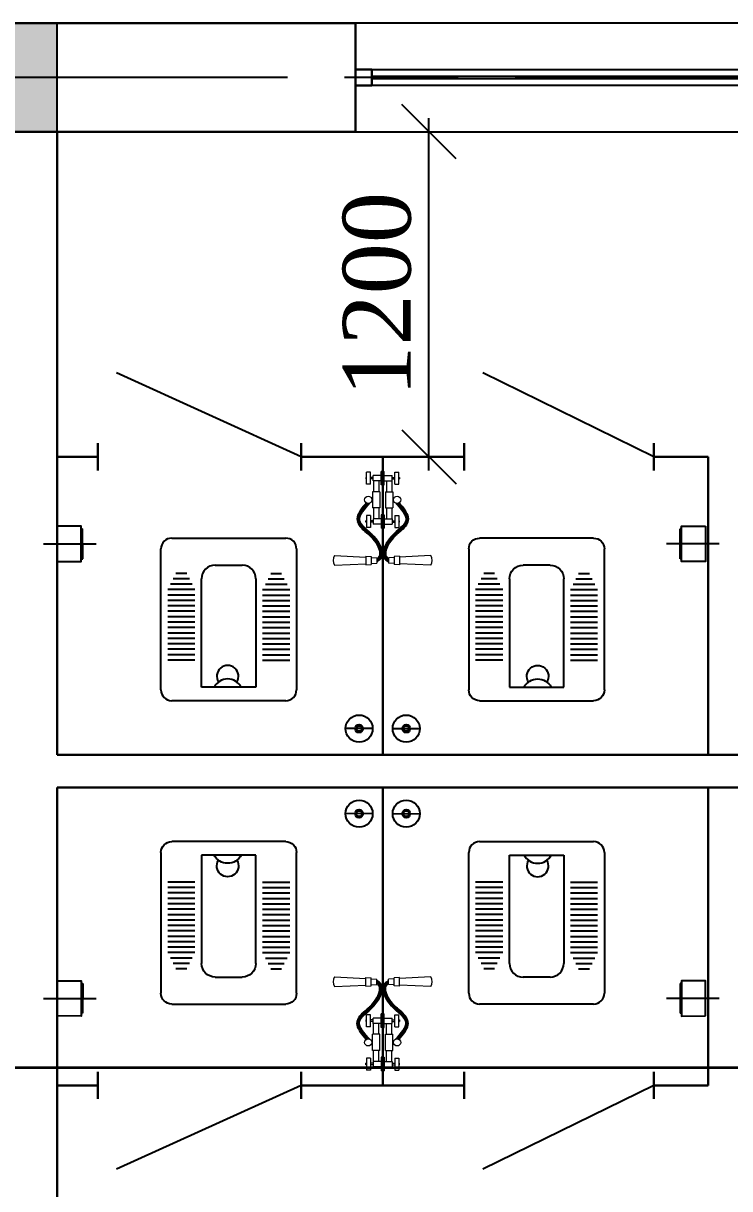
# Model space of a CAD drawing. Header units: inches. Extents: x 2870606 to 3671143, y -733551 to -473558.
# Drawn here: x 3149238 to 3151843, y -591446 to -587145 of the extents above; entities that cross this region are included whole.
import ezdxf

# ---------------------------------------------------------------- set-up
doc = ezdxf.new("R2010")
doc.units = ezdxf.units.IN
doc.header["$MEASUREMENT"] = 0
doc.linetypes.add('ACAD_ISO08W100', pattern=[36, 24, -3, 6, -3])
doc.layers.add('_0', color=7, linetype='Continuous', lineweight=25)
doc.layers.add('A_Windows', color=160, linetype='Continuous')
doc.styles.add('J~stule', font='dutch.ttf')
doc.dimstyles.new('J~style', dxfattribs={"dimscale": 100, "dimtxt": 2.5, "dimasz": 2, "dimexe": 0.55, "dimexo": 0.725, "dimtad": 1, "dimdec": 0, "dimdsep": 46, "dimtxsty": 'J~stule', "dimblk": 'OBLIQUE', "dimcen": 2, "dimdle": 0.5, "dimadec": 0, "dimazin": 0, "dimtfac": 1, "dimtdec": 0, "dimtmove": 0, "dimatfit": 3, "dimfxl": 1, "dimarcsym": 0})

# ---------------------------------------------------------------- blocks, each defined once
blk = doc.blocks.new('*U56')
at = {"color": 7, "lineweight": 30}
for points in [[(0, 60), (60, 60), (60, 0), (0, 0)], [(2400, 60), (2340, 60), (2340, 0), (2400, 0)]]:
    blk.add_lwpolyline(points, close=True, dxfattribs=at)
at = {"color": 4, "lineweight": 25}
for points in [[(60, 60), (2340, 60), (2340, 0), (60, 0)], [(60, 35), (2340, 35), (2340, 25), (60, 25)]]:
    blk.add_lwpolyline(points, close=True, dxfattribs=at)
blk = doc.blocks.new('hdyhd')
for p, q in [((732050.4, 105598.5), (732470.4, 105598.5)), ((732010.4, 105038.5), (732010.4, 105558.5)), ((732510.4, 105558.5), (732510.4, 105038.5)), ((732160.4, 105548.5), (732360.4, 105548.5)), ((732160.4, 105148.5), (732160.4, 105548.5)), ((732360.4, 105548.5), (732360.4, 105148.5)), ((732135.4, 105448.7), (732035.4, 105448.7)), ((732135.4, 105428.7), (732035.4, 105428.7)), ((732385.4, 105448.7), (732485.4, 105448.7)), ((732385.4, 105428.7), (732485.4, 105428.7)), ((732135.4, 105408.7), (732035.4, 105408.7)), ((732135.4, 105388.7), (732035.4, 105388.7)), ((732385.4, 105408.7), (732485.4, 105408.7)), ((732385.4, 105388.7), (732485.4, 105388.7)), ((732135.4, 105368.7), (732035.4, 105368.7)), ((732135.4, 105348.7), (732035.4, 105348.7)), ((732385.4, 105368.7), (732485.4, 105368.7)), ((732385.4, 105348.7), (732485.4, 105348.7)), ((732135.4, 105328.7), (732035.4, 105328.7)), ((732135.4, 105308.7), (732035.4, 105308.7)), ((732385.4, 105328.7), (732485.4, 105328.7)), ((732385.4, 105308.7), (732485.4, 105308.7)), ((732135.4, 105288.7), (732035.4, 105288.7)), ((732135.4, 105268.7), (732035.4, 105268.7)), ((732135.4, 105248.7), (732035.4, 105248.7)), ((732385.4, 105288.7), (732485.4, 105288.7)), ((732385.4, 105268.7), (732485.4, 105268.7)), ((732385.4, 105248.7), (732485.4, 105248.7)), ((732135.4, 105228.7), (732035.4, 105228.7)), ((732135.4, 105208.7), (732035.4, 105208.7)), ((732385.4, 105228.7), (732485.4, 105228.7)), ((732385.4, 105208.7), (732485.4, 105208.7)), ((732135.4, 105188.7), (732035.4, 105188.7)), ((732125.4, 105168.7), (732045.4, 105168.7)), ((732385.4, 105188.7), (732485.4, 105188.7)), ((732395.4, 105168.7), (732475.4, 105168.7)), ((732115.4, 105148.7), (732055.4, 105148.7)), ((732105.4, 105128.7), (732065.4, 105128.7)), ((732405.4, 105148.7), (732465.4, 105148.7)), ((732415.4, 105128.7), (732455.4, 105128.7)), ((732310.4, 105098.5), (732210.4, 105098.5)), ((732470.4, 104998.5), (732050.4, 104998.5))]:
    blk.add_line(p, q)
for centre, radius, start, end in [((732050.4, 105558.5), 40, 90, 180), ((732470.4, 105558.5), 40, 0, 90), ((732264.4, 105575.1), 56.7, 208.0725, 331.9275), ((732264.4, 105508.5), 40, 147.9101, 32.09), ((732210.4, 105148.5), 50, 180, 270), ((732310.4, 105148.5), 50, 270, 0), ((732050.4, 105038.5), 40, 180, 270), ((732470.4, 105038.5), 40, 270, 360)]:
    blk.add_arc(centre, radius, start, end)
blk = doc.blocks.new('_Oblique')
at = {"color": 0, "linetype": 'ByBlock', "lineweight": -2}
blk.add_line((-0.5, -0.5), (0.5, 0.5), dxfattribs=at)
blk = doc.blocks.new('*D194')
at = {"color": 0, "lineweight": -2, "transparency": 16777216}
for p, q in [((3150734.2, -588795.2), (3150734.2, -587495.2)), ((3150785.8, -587545.2), (3150789.2, -587545.2)), ((3150785.8, -588745.2), (3150789.2, -588745.2))]:
    blk.add_line(p, q, dxfattribs=at)
at = {"layer": 'Defpoints', "color": 0, "lineweight": 35, "transparency": 16777216}
for p in [(3150713.3, -587545.2), (3150734.2, -587545.2), (3150713.3, -588745.2, 10.2)]:
    blk.add_point(p, dxfattribs=at)
at = {"color": 0, "lineweight": -2, "transparency": 16777216, "xscale": 200, "yscale": 200, "zscale": 200}
for p, rotation in [((3150734.2, -587545.2), 90), ((3150734.2, -588745.2), 270)]:
    blk.add_blockref('_Oblique', p, dxfattribs=dict(at, rotation=rotation))
at = {"color": 0, "transparency": 16777216, "insert": (3150543.3, -588145.2), "char_height": 250, "attachment_point": 5, "rotation": 90, "style": 'J~stule'}
blk.add_mtext('1200', dxfattribs=at)

msp = doc.modelspace()

# ---------------------------------------------------------------- hatches: boundary and pattern name
h = msp.add_hatch(color=256)
h.dxf.hatch_style = 1
h.paths.add_polyline_path([(3148963.36, -587145.19), (3148963.36, -587545.19), (3149363.36, -587545.19), (3149363.36, -587145.19)])

# ---------------------------------------------------------------- linework, layer by layer
at = {"lineweight": 30}
for p, q in [((3150463.36, -587145.19), (3147863.36, -587145.19)), ((3150463.36, -587545.19), (3150463.36, -587145.19)), ((3147863.36, -587545.19), (3150463.36, -587545.19)), ((3149363.36, -587545.19), (3149363.36, -589845.19, 10.18)), ((3149513.36, -588695.19, 10.18), (3149513.36, -588795.19, 10.18)), ((3150263.36, -588695.19, 10.18), (3150263.36, -588795.19, 10.18)), ((3150863.36, -588695.19, 10.18), (3150863.36, -588795.19, 10.18)), ((3151563.36, -588695.19, 10.18), (3151563.36, -588795.19, 10.18)), ((3149363.36, -588745.19, 10.18), (3149513.36, -588745.19, 10.18)), ((3150263.36, -588745.19, 10.18), (3150563.36, -588745.19, 10.18)), ((3150563.36, -588745.19, 10.18), (3150863.36, -588745.19, 10.18)), ((3150563.36, -588745.19, 10.18), (3150563.36, -589845.19, 10.18)), ((3151563.36, -588745.19, 10.18), (3151763.36, -588745.19, 10.18)), ((3151763.36, -588745.19, 10.18), (3151763.36, -589845.19, 10.18)), ((3153963.36, -589845.19, -19.69), (3149363.36, -589845.19, 10.18)), ((3153963.36, -589965.19, -19.69), (3149363.36, -589965.19, 10.18)), ((3149363.36, -591065.19, 10.18), (3149363.36, -589965.19, 10.18)), ((3150563.36, -591065.19, 10.18), (3150563.36, -589965.19, 10.18)), ((3151763.36, -591065.19, 10.18), (3151763.36, -589965.19, 10.18)), ((3149363.36, -590710.35), (3149363.36, -592265.19)), ((3149513.36, -591115.19, 10.18), (3149513.36, -591015.19, 10.18)), ((3150263.36, -591115.19, 10.18), (3150263.36, -591015.19, 10.18)), ((3150863.36, -591115.19, 10.18), (3150863.36, -591015.19, 10.18)), ((3151563.36, -591115.19, 10.18), (3151563.36, -591015.19, 10.18)), ((3149363.36, -591065.19, 10.18), (3149513.36, -591065.19, 10.18)), ((3150263.36, -591065.19, 10.18), (3150563.36, -591065.19, 10.18)), ((3150563.36, -591065.19, 10.18), (3150863.36, -591065.19, 10.18)), ((3151563.36, -591065.19, 10.18), (3151763.36, -591065.19, 10.18))]:
    msp.add_line(p, q, dxfattribs=at)
for p, q in [((3152863.36, -587145.19), (3150463.36, -587145.19)), ((3150463.36, -587545.19), (3152863.36, -587545.19)), ((3150263.36, -588745.19, 10.18), (3149582.38, -588435.72, 10.18)), ((3151563.36, -588745.19, 10.18), (3150932.38, -588435.72, 10.18)), ((3150263.36, -591065.19, 10.18), (3149582.38, -591374.66, 10.18)), ((3151563.36, -591065.19, 10.18), (3150932.38, -591374.66, 10.18))]:
    msp.add_line(p, q)
at = {"color": 252, "linetype": 'ACAD_ISO08W100', "ltscale": 70}
msp.add_line((3193052.28, -587345.19), (3127158.59, -587345.19), dxfattribs=at)
at = {"color": 153, "linetype": 'ByBlock', "lineweight": 5}
for p, q in [((3150504.17, -588820.91, 10.18), (3150501.21, -588820.91, 10.18)), ((3150501.21, -588820.91, 10.18), (3150501.21, -588826.91, 10.18)), ((3150518.17, -588801.91, 10.18), (3150504.17, -588801.91, 10.18)), ((3150504.17, -588845.91, 10.18), (3150504.17, -588801.91, 10.18)), ((3150518.17, -588845.91, 10.18), (3150518.17, -588801.91, 10.18)), ((3150528.36, -588820.91, 10.18), (3150518.17, -588820.91, 10.18)), ((3150558.36, -588813.91, 10.18), (3150528.36, -588813.91, 10.18)), ((3150528.36, -588833.91, 10.18), (3150528.36, -588813.91, 10.18)), ((3150563.36, -588798.91, 10.18), (3150558.36, -588798.91, 10.18)), ((3150558.36, -588848.91, 10.18), (3150558.36, -588798.91, 10.18)), ((3150563.36, -588798.91, 10.18), (3150563.36, -588848.91, 10.18)), ((3150563.36, -588798.91, 10.18), (3150568.36, -588798.91, 10.18)), ((3150563.36, -588798.91, 10.18), (3150563.36, -588848.91, 10.18)), ((3150568.36, -588848.91, 10.18), (3150568.36, -588798.91, 10.18)), ((3150568.36, -588813.91, 10.18), (3150598.36, -588813.91, 10.18)), ((3150598.36, -588833.91, 10.18), (3150598.36, -588813.91, 10.18)), ((3150598.36, -588820.91, 10.18), (3150608.55, -588820.91, 10.18)), ((3150608.55, -588801.91, 10.18), (3150622.55, -588801.91, 10.18)), ((3150608.55, -588845.91, 10.18), (3150608.55, -588801.91, 10.18)), ((3150622.55, -588845.91, 10.18), (3150622.55, -588801.91, 10.18)), ((3150622.55, -588820.91, 10.18), (3150625.51, -588820.91, 10.18)), ((3150625.51, -588820.91, 10.18), (3150625.51, -588826.91, 10.18)), ((3150504.17, -588826.91, 10.18), (3150501.21, -588826.91, 10.18)), ((3150518.17, -588845.91, 10.18), (3150504.17, -588845.91, 10.18)), ((3150528.36, -588826.91, 10.18), (3150518.17, -588826.91, 10.18)), ((3150558.36, -588833.91, 10.18), (3150528.36, -588833.91, 10.18)), ((3150529.15, -588833.91, 10.18), (3150529.15, -588873.91, 10.18)), ((3150549.37, -588833.91, 10.18), (3150549.37, -588873.91, 10.18)), ((3150563.36, -588848.91, 10.18), (3150558.36, -588848.91, 10.18)), ((3150563.36, -588848.91, 10.18), (3150568.36, -588848.91, 10.18)), ((3150568.36, -588833.91, 10.18), (3150598.36, -588833.91, 10.18)), ((3150577.35, -588833.91, 10.18), (3150577.35, -588873.91, 10.18)), ((3150597.57, -588833.91, 10.18), (3150597.57, -588873.91, 10.18)), ((3150598.36, -588826.91, 10.18), (3150608.55, -588826.91, 10.18)), ((3150608.55, -588845.91, 10.18), (3150622.55, -588845.91, 10.18)), ((3150622.55, -588826.91, 10.18), (3150625.51, -588826.91, 10.18)), ((3150526.15, -588896.91, 10.18), (3150521.07, -588896.91, 10.18)), ((3150552.37, -588873.91, 10.18), (3150526.15, -588873.91, 10.18)), ((3150526.15, -588873.91, 10.18), (3150526.15, -588933.91, 10.18)), ((3150552.37, -588873.91, 10.18), (3150552.37, -588933.91, 10.18)), ((3150574.35, -588873.91, 10.18), (3150600.57, -588873.91, 10.18)), ((3150574.35, -588873.91, 10.18), (3150574.35, -588933.91, 10.18)), ((3150600.57, -588873.91, 10.18), (3150600.57, -588933.91, 10.18)), ((3150600.57, -588896.91, 10.18), (3150605.65, -588896.91, 10.18)), ((3150498.8, -588919.77, 10.18), (3150468.41, -588972.39, 10.18)), ((3150503.99, -588915.53, 10.18), (3150468.47, -588977.05, 10.18)), ((3150506.22, -588916.44, 10.18), (3150469.01, -588980.89, 10.18)), ((3150490.58, -588929.23, 10.18), (3150469.48, -588965.79, 10.18)), ((3150478.65, -588945.31, 10.18), (3150487.57, -588950.47, 10.18)), ((3150484.08, -588937.45, 10.18), (3150493.06, -588942.64, 10.18)), ((3150490.04, -588929.89, 10.18), (3150499.03, -588935.08, 10.18)), ((3150508.69, -588916.93, 10.18), (3150496.15, -588938.64, 10.18)), ((3150496.34, -588922.53, 10.18), (3150505.28, -588927.69, 10.18)), ((3150502.83, -588915.28, 10.18), (3150511.71, -588920.41, 10.18)), ((3150511.44, -588916.92, 10.18), (3150505.1, -588927.91, 10.18)), ((3150514.64, -588916.15, 10.18), (3150513.04, -588918.92, 10.18)), ((3150526.15, -588910.91, 10.18), (3150521.07, -588910.91, 10.18)), ((3150552.37, -588933.91, 10.18), (3150526.15, -588933.91, 10.18)), ((3150529.15, -588933.91, 10.18), (3150529.15, -588973.91, 10.18)), ((3150549.37, -588933.91, 10.18), (3150549.37, -588973.91, 10.18)), ((3150574.35, -588933.91, 10.18), (3150600.57, -588933.91, 10.18)), ((3150577.35, -588933.91, 10.18), (3150577.35, -588973.91, 10.18)), ((3150597.57, -588933.91, 10.18), (3150597.57, -588973.91, 10.18)), ((3150600.57, -588910.91, 10.18), (3150605.65, -588910.91, 10.18)), ((3150612.08, -588916.15, 10.18), (3150613.68, -588918.92, 10.18)), ((3150623.89, -588915.28, 10.18), (3150615.01, -588920.41, 10.18)), ((3150615.28, -588916.92, 10.18), (3150621.62, -588927.91, 10.18)), ((3150618.03, -588916.93, 10.18), (3150630.57, -588938.64, 10.18)), ((3150620.5, -588916.44, 10.18), (3150657.71, -588980.89, 10.18)), ((3150630.37, -588922.53, 10.18), (3150621.44, -588927.69, 10.18)), ((3150622.72, -588915.53, 10.18), (3150658.24, -588977.05, 10.18)), ((3150636.68, -588929.89, 10.18), (3150627.69, -588935.08, 10.18)), ((3150627.92, -588919.77, 10.18), (3150658.3, -588972.39, 10.18)), ((3150642.64, -588937.45, 10.18), (3150633.65, -588942.64, 10.18)), ((3150636.13, -588929.23, 10.18), (3150657.24, -588965.79, 10.18)), ((3150648.07, -588945.31, 10.18), (3150639.15, -588950.47, 10.18)), ((3150468.41, -588972.4, 10.18), (3150478.32, -588978.12, 10.18)), ((3150469.82, -588984.21, 10.18), (3150484.45, -588992.66, 10.18)), ((3150479.27, -588967.87, 10.18), (3150469.83, -588984.23, 10.18)), ((3150470.39, -588962.54, 10.18), (3150479.32, -588967.7, 10.18)), ((3150478.22, -588974.46, 10.18), (3150470.84, -588987.25, 10.18)), ((3150478.42, -588978.88, 10.18), (3150471.99, -588990.02, 10.18)), ((3150479.17, -588982.35, 10.18), (3150473.25, -588992.6, 10.18)), ((3150473.99, -588953.62, 10.18), (3150482.82, -588958.72, 10.18)), ((3150480.22, -588985.29, 10.18), (3150474.6, -588995.02, 10.18)), ((3150481.46, -588987.9, 10.18), (3150476.02, -588997.32, 10.18)), ((3150482.84, -588990.27, 10.18), (3150477.51, -588999.5, 10.18)), ((3150484.32, -588992.47, 10.18), (3150479.05, -589001.59, 10.18)), ((3150485.87, -588994.55, 10.18), (3150480.65, -589003.6, 10.18)), ((3150487.48, -588996.51, 10.18), (3150482.28, -589005.53, 10.18)), ((3150504.17, -588980.91, 10.18), (3150501.21, -588980.91, 10.18)), ((3150501.21, -588986.91, 10.18), (3150501.21, -588980.91, 10.18)), ((3150504.17, -588986.91, 10.18), (3150501.21, -588986.91, 10.18)), ((3150518.17, -588961.91, 10.18), (3150504.17, -588961.91, 10.18)), ((3150504.17, -588961.91, 10.18), (3150504.17, -589005.91, 10.18)), ((3150518.17, -588961.91, 10.18), (3150518.17, -589005.91, 10.18)), ((3150528.36, -588980.91, 10.18), (3150518.17, -588980.91, 10.18)), ((3150528.36, -588986.91, 10.18), (3150518.17, -588986.91, 10.18)), ((3150558.36, -588973.91, 10.18), (3150528.36, -588973.91, 10.18)), ((3150528.36, -588973.91, 10.18), (3150528.36, -588993.91, 10.18)), ((3150558.36, -588993.91, 10.18), (3150528.36, -588993.91, 10.18)), ((3150563.36, -588958.91, 10.18), (3150558.36, -588958.91, 10.18)), ((3150558.36, -588958.91, 10.18), (3150558.36, -589008.91, 10.18)), ((3150563.36, -588958.91, 10.18), (3150563.36, -589008.91, 10.18)), ((3150563.36, -588958.91, 10.18), (3150568.36, -588958.91, 10.18)), ((3150563.36, -588958.91, 10.18), (3150563.36, -589008.91, 10.18)), ((3150568.36, -588958.91, 10.18), (3150568.36, -589008.91, 10.18)), ((3150568.36, -588973.91, 10.18), (3150598.36, -588973.91, 10.18)), ((3150568.36, -588993.91, 10.18), (3150598.36, -588993.91, 10.18)), ((3150598.36, -588973.91, 10.18), (3150598.36, -588993.91, 10.18)), ((3150598.36, -588980.91, 10.18), (3150608.55, -588980.91, 10.18)), ((3150598.36, -588986.91, 10.18), (3150608.55, -588986.91, 10.18)), ((3150608.55, -588961.91, 10.18), (3150622.55, -588961.91, 10.18)), ((3150608.55, -588961.91, 10.18), (3150608.55, -589005.91, 10.18)), ((3150622.55, -588961.91, 10.18), (3150622.55, -589005.91, 10.18)), ((3150622.55, -588980.91, 10.18), (3150625.51, -588980.91, 10.18)), ((3150622.55, -588986.91, 10.18), (3150625.51, -588986.91, 10.18)), ((3150625.51, -588986.91, 10.18), (3150625.51, -588980.91, 10.18)), ((3150639.23, -588996.51, 10.18), (3150644.44, -589005.53, 10.18)), ((3150640.85, -588994.55, 10.18), (3150646.07, -589003.6, 10.18)), ((3150656.9, -588984.21, 10.18), (3150642.27, -588992.66, 10.18)), ((3150642.4, -588992.47, 10.18), (3150647.66, -589001.59, 10.18)), ((3150643.88, -588990.27, 10.18), (3150649.21, -588999.5, 10.18)), ((3150652.73, -588953.62, 10.18), (3150643.9, -588958.72, 10.18)), ((3150645.26, -588987.9, 10.18), (3150650.7, -588997.32, 10.18)), ((3150646.5, -588985.29, 10.18), (3150652.12, -588995.02, 10.18)), ((3150656.33, -588962.54, 10.18), (3150647.4, -588967.7, 10.18)), ((3150647.45, -588967.87, 10.18), (3150656.89, -588984.23, 10.18)), ((3150647.55, -588982.35, 10.18), (3150653.47, -588992.6, 10.18)), ((3150648.3, -588978.88, 10.18), (3150654.73, -588990.02, 10.18)), ((3150658.3, -588972.4, 10.18), (3150648.4, -588978.12, 10.18)), ((3150648.5, -588974.46, 10.18), (3150655.88, -588987.25, 10.18)), ((3150477.69, -588999.75, 10.18), (3150512.05, -589019.59, 10.18)), ((3150489.15, -588998.4, 10.18), (3150483.96, -589007.39, 10.18)), ((3150490.84, -589000.22, 10.18), (3150485.67, -589009.19, 10.18)), ((3150492.57, -589001.99, 10.18), (3150487.41, -589010.93, 10.18)), ((3150494.33, -589003.71, 10.18), (3150489.18, -589012.63, 10.18)), ((3150496.1, -589005.4, 10.18), (3150490.97, -589014.29, 10.18)), ((3150497.89, -589007.07, 10.18), (3150492.77, -589015.94, 10.18)), ((3150499.69, -589008.7, 10.18), (3150494.58, -589017.57, 10.18)), ((3150501.51, -589010.33, 10.18), (3150496.39, -589019.19, 10.18)), ((3150503.33, -589011.94, 10.18), (3150498.21, -589020.8, 10.18)), ((3150505.15, -589013.54, 10.18), (3150500.03, -589022.41, 10.18)), ((3150506.98, -589015.14, 10.18), (3150501.86, -589024.01, 10.18)), ((3150508.8, -589016.74, 10.18), (3150503.68, -589025.61, 10.18)), ((3150504.15, -589026.02, 10.18), (3150537.29, -589045.16, 10.18)), ((3150518.17, -589005.91, 10.18), (3150504.17, -589005.91, 10.18)), ((3150510.63, -589018.34, 10.18), (3150505.5, -589027.22, 10.18)), ((3150512.45, -589019.95, 10.18), (3150507.32, -589028.84, 10.18)), ((3150514.27, -589021.56, 10.18), (3150509.13, -589030.46, 10.18)), ((3150516.08, -589023.19, 10.18), (3150510.93, -589032.1, 10.18)), ((3150517.88, -589024.82, 10.18), (3150512.73, -589033.76, 10.18)), ((3150519.68, -589026.48, 10.18), (3150514.51, -589035.43, 10.18)), ((3150521.46, -589028.16, 10.18), (3150516.28, -589037.12, 10.18)), ((3150523.23, -589029.85, 10.18), (3150518.04, -589038.84, 10.18)), ((3150524.99, -589031.57, 10.18), (3150519.78, -589040.58, 10.18)), ((3150526.73, -589033.32, 10.18), (3150521.51, -589042.36, 10.18)), ((3150528.45, -589035.1, 10.18), (3150523.21, -589044.17, 10.18)), ((3150530.15, -589036.91, 10.18), (3150524.9, -589046.01, 10.18)), ((3150531.84, -589038.75, 10.18), (3150526.56, -589047.9, 10.18)), ((3150563.36, -589008.91, 10.18), (3150558.36, -589008.91, 10.18)), ((3150563.36, -589008.91, 10.18), (3150568.36, -589008.91, 10.18)), ((3150622.57, -589026.02, 10.18), (3150589.43, -589045.16, 10.18)), ((3150594.88, -589038.75, 10.18), (3150600.16, -589047.9, 10.18)), ((3150596.56, -589036.91, 10.18), (3150601.82, -589046.01, 10.18)), ((3150598.27, -589035.1, 10.18), (3150603.5, -589044.17, 10.18)), ((3150599.99, -589033.32, 10.18), (3150605.21, -589042.36, 10.18)), ((3150601.73, -589031.57, 10.18), (3150606.93, -589040.58, 10.18)), ((3150603.49, -589029.85, 10.18), (3150608.68, -589038.84, 10.18)), ((3150605.26, -589028.16, 10.18), (3150610.43, -589037.12, 10.18)), ((3150607.04, -589026.48, 10.18), (3150612.21, -589035.43, 10.18)), ((3150608.55, -589005.91, 10.18), (3150622.55, -589005.91, 10.18)), ((3150608.84, -589024.82, 10.18), (3150613.99, -589033.76, 10.18)), ((3150610.64, -589023.19, 10.18), (3150615.79, -589032.1, 10.18)), ((3150612.45, -589021.56, 10.18), (3150617.59, -589030.46, 10.18)), ((3150614.27, -589019.95, 10.18), (3150619.4, -589028.84, 10.18)), ((3150649.03, -588999.75, 10.18), (3150614.67, -589019.59, 10.18)), ((3150616.09, -589018.34, 10.18), (3150621.22, -589027.22, 10.18)), ((3150617.91, -589016.74, 10.18), (3150623.04, -589025.61, 10.18)), ((3150619.74, -589015.14, 10.18), (3150624.86, -589024.01, 10.18)), ((3150621.57, -589013.54, 10.18), (3150626.69, -589022.41, 10.18)), ((3150623.39, -589011.94, 10.18), (3150628.51, -589020.8, 10.18)), ((3150625.21, -589010.33, 10.18), (3150630.33, -589019.19, 10.18)), ((3150627.02, -589008.7, 10.18), (3150632.14, -589017.57, 10.18)), ((3150628.83, -589007.07, 10.18), (3150633.95, -589015.94, 10.18)), ((3150630.62, -589005.4, 10.18), (3150635.75, -589014.29, 10.18)), ((3150632.39, -589003.71, 10.18), (3150637.54, -589012.63, 10.18)), ((3150634.15, -589001.99, 10.18), (3150639.31, -589010.93, 10.18)), ((3150635.88, -589000.22, 10.18), (3150641.05, -589009.19, 10.18)), ((3150637.57, -588998.4, 10.18), (3150642.76, -589007.39, 10.18)), ((3150533.5, -589040.64, 10.18), (3150528.19, -589049.83, 10.18)), ((3150535.14, -589042.55, 10.18), (3150529.8, -589051.81, 10.18)), ((3150529.84, -589051.86, 10.18), (3150549.88, -589063.43, 10.18)), ((3150536.76, -589044.51, 10.18), (3150531.38, -589053.84, 10.18)), ((3150538.36, -589046.51, 10.18), (3150532.93, -589055.91, 10.18)), ((3150539.94, -589048.54, 10.18), (3150534.46, -589058.03, 10.18)), ((3150541.49, -589050.62, 10.18), (3150535.95, -589060.2, 10.18)), ((3150543.01, -589052.74, 10.18), (3150537.42, -589062.42, 10.18)), ((3150544.51, -589054.9, 10.18), (3150538.86, -589064.7, 10.18)), ((3150545.99, -589057.11, 10.18), (3150540.26, -589067.03, 10.18)), ((3150547.43, -589059.37, 10.18), (3150541.63, -589069.42, 10.18)), ((3150541.83, -589069.78, 10.18), (3150557.27, -589078.69, 10.18)), ((3150548.85, -589061.68, 10.18), (3150542.96, -589071.88, 10.18)), ((3150550.23, -589064.04, 10.18), (3150544.25, -589074.4, 10.18)), ((3150551.58, -589066.47, 10.18), (3150545.5, -589077.01, 10.18)), ((3150552.89, -589068.96, 10.18), (3150546.7, -589079.7, 10.18)), ((3150554.16, -589071.53, 10.18), (3150547.83, -589082.49, 10.18)), ((3150555.39, -589074.17, 10.18), (3150548.9, -589085.4, 10.18)), ((3150556.56, -589076.9, 10.18), (3150549.89, -589088.45, 10.18)), ((3150557.67, -589079.74, 10.18), (3150550.76, -589091.7, 10.18)), ((3150569.05, -589079.74, 10.18), (3150575.95, -589091.7, 10.18)), ((3150584.89, -589069.78, 10.18), (3150569.45, -589078.69, 10.18)), ((3150570.16, -589076.9, 10.18), (3150576.83, -589088.45, 10.18)), ((3150571.33, -589074.17, 10.18), (3150577.82, -589085.4, 10.18)), ((3150572.56, -589071.53, 10.18), (3150578.89, -589082.49, 10.18)), ((3150573.83, -589068.96, 10.18), (3150580.02, -589079.7, 10.18)), ((3150575.14, -589066.47, 10.18), (3150581.22, -589077.01, 10.18)), ((3150576.49, -589064.04, 10.18), (3150582.47, -589074.4, 10.18)), ((3150596.88, -589051.86, 10.18), (3150576.84, -589063.43, 10.18)), ((3150577.87, -589061.68, 10.18), (3150583.76, -589071.88, 10.18)), ((3150579.29, -589059.37, 10.18), (3150585.09, -589069.42, 10.18)), ((3150580.73, -589057.11, 10.18), (3150586.46, -589067.03, 10.18)), ((3150582.21, -589054.9, 10.18), (3150587.86, -589064.7, 10.18)), ((3150583.71, -589052.74, 10.18), (3150589.3, -589062.42, 10.18)), ((3150585.23, -589050.62, 10.18), (3150590.76, -589060.2, 10.18)), ((3150586.78, -589048.54, 10.18), (3150592.26, -589058.03, 10.18)), ((3150588.36, -589046.51, 10.18), (3150593.79, -589055.91, 10.18)), ((3150589.96, -589044.51, 10.18), (3150595.34, -589053.84, 10.18)), ((3150591.57, -589042.55, 10.18), (3150596.92, -589051.81, 10.18)), ((3150593.22, -589040.64, 10.18), (3150598.53, -589049.83, 10.18)), ((3150385.37, -589109.82, 10.18), (3150501.5, -589115.71, 10.18)), ((3150501.5, -589111.7, 10.18), (3150521.5, -589112.72, 10.18)), ((3150501.5, -589111.7, 10.18), (3150501.5, -589143.57, 10.18)), ((3150521.5, -589112.72, 10.18), (3150521.5, -589142.56, 10.18)), ((3150521.5, -589116.72, 10.18), (3150541.5, -589117.74, 10.18)), ((3150561.25, -589092.59, 10.18), (3150541.5, -589126.8, 10.18)), ((3150561.79, -589096.41, 10.18), (3150541.5, -589131.57, 10.18)), ((3150541.5, -589117.74, 10.18), (3150541.5, -589137.54, 10.18)), ((3150542.35, -589120.56, 10.18), (3150541.5, -589122.04, 10.18)), ((3150541.5, -589124.58, 10.18), (3150548.49, -589128.62, 10.18)), ((3150562.06, -589100.71, 10.18), (3150544.11, -589131.79, 10.18)), ((3150546.65, -589116.56, 10.18), (3150555.65, -589121.75, 10.18)), ((3150548.67, -589084.72, 10.18), (3150561.13, -589091.92, 10.18)), ((3150561.84, -589105.86, 10.18), (3150548.86, -589128.33, 10.18)), ((3150551.29, -589108.24, 10.18), (3150560.18, -589113.37, 10.18)), ((3150558.71, -589082.7, 10.18), (3150551.49, -589095.21, 10.18)), ((3150551.82, -589097.55, 10.18), (3150562.02, -589103.43, 10.18)), ((3150559.67, -589085.8, 10.18), (3150551.97, -589099.13, 10.18)), ((3150560.53, -589089.08, 10.18), (3150551.98, -589103.88, 10.18)), ((3150560.07, -589113.68, 10.18), (3150554.82, -589122.77, 10.18)), ((3150564.66, -589100.71, 10.18), (3150582.61, -589131.79, 10.18)), ((3150574.89, -589097.55, 10.18), (3150564.7, -589103.43, 10.18)), ((3150564.88, -589105.86, 10.18), (3150577.86, -589128.33, 10.18)), ((3150564.93, -589096.41, 10.18), (3150585.22, -589131.57, 10.18)), ((3150565.47, -589092.59, 10.18), (3150585.22, -589126.8, 10.18)), ((3150578.05, -589084.72, 10.18), (3150565.59, -589091.92, 10.18)), ((3150566.19, -589089.08, 10.18), (3150574.74, -589103.88, 10.18)), ((3150575.42, -589108.24, 10.18), (3150566.54, -589113.37, 10.18)), ((3150566.65, -589113.68, 10.18), (3150571.89, -589122.77, 10.18)), ((3150567.05, -589085.8, 10.18), (3150574.74, -589099.13, 10.18)), ((3150568.01, -589082.7, 10.18), (3150575.23, -589095.21, 10.18)), ((3150580.07, -589116.56, 10.18), (3150571.07, -589121.75, 10.18)), ((3150585.22, -589124.58, 10.18), (3150578.23, -589128.62, 10.18)), ((3150584.37, -589120.56, 10.18), (3150585.22, -589122.04, 10.18)), ((3150605.22, -589116.72, 10.18), (3150585.22, -589117.74, 10.18)), ((3150585.22, -589117.74, 10.18), (3150585.22, -589137.54, 10.18)), ((3150625.22, -589111.7, 10.18), (3150605.22, -589112.72, 10.18)), ((3150605.22, -589112.72, 10.18), (3150605.22, -589142.56, 10.18)), ((3150741.35, -589109.82, 10.18), (3150625.22, -589115.71, 10.18)), ((3150625.22, -589111.7, 10.18), (3150625.22, -589143.57, 10.18)), ((3150385.37, -589145.45, 10.18), (3150501.5, -589139.57, 10.18)), ((3150501.5, -589143.57, 10.18), (3150521.5, -589142.56, 10.18)), ((3150521.5, -589138.55, 10.18), (3150541.5, -589137.54, 10.18)), ((3150605.22, -589138.55, 10.18), (3150585.22, -589137.54, 10.18)), ((3150625.22, -589143.57, 10.18), (3150605.22, -589142.56, 10.18)), ((3150741.35, -589145.45, 10.18), (3150625.22, -589139.57, 10.18)), ((3150385.37, -590664.92, 10.18), (3150501.5, -590670.81, 10.18)), ((3150501.5, -590666.81, 10.18), (3150521.5, -590667.82, 10.18)), ((3150501.5, -590698.67, 10.18), (3150501.5, -590666.81, 10.18)), ((3150521.5, -590697.66, 10.18), (3150521.5, -590667.82, 10.18)), ((3150521.5, -590671.83, 10.18), (3150541.5, -590672.84, 10.18)), ((3150541.5, -590692.64, 10.18), (3150541.5, -590672.84, 10.18)), ((3150605.22, -590671.83, 10.18), (3150585.22, -590672.84, 10.18)), ((3150585.22, -590692.64, 10.18), (3150585.22, -590672.84, 10.18)), ((3150625.22, -590666.81, 10.18), (3150605.22, -590667.82, 10.18)), ((3150605.22, -590697.66, 10.18), (3150605.22, -590667.82, 10.18)), ((3150741.35, -590664.92, 10.18), (3150625.22, -590670.81, 10.18)), ((3150625.22, -590698.67, 10.18), (3150625.22, -590666.81, 10.18)), ((3150385.37, -590700.56, 10.18), (3150501.5, -590694.67, 10.18)), ((3150501.5, -590698.67, 10.18), (3150521.5, -590697.66, 10.18)), ((3150521.5, -590693.66, 10.18), (3150541.5, -590692.64, 10.18)), ((3150561.79, -590713.96, 10.18), (3150541.5, -590678.81, 10.18)), ((3150541.5, -590685.8, 10.18), (3150548.49, -590681.76, 10.18)), ((3150561.25, -590717.79, 10.18), (3150541.5, -590683.57, 10.18)), ((3150542.35, -590689.82, 10.18), (3150541.5, -590688.34, 10.18)), ((3150562.06, -590709.67, 10.18), (3150544.11, -590678.58, 10.18)), ((3150546.65, -590693.82, 10.18), (3150555.65, -590688.63, 10.18)), ((3150561.84, -590704.52, 10.18), (3150548.86, -590682.04, 10.18)), ((3150551.29, -590702.14, 10.18), (3150560.18, -590697.01, 10.18)), ((3150558.71, -590727.68, 10.18), (3150551.49, -590715.17, 10.18)), ((3150551.82, -590712.83, 10.18), (3150562.02, -590706.94, 10.18)), ((3150559.67, -590724.58, 10.18), (3150551.97, -590711.25, 10.18)), ((3150560.53, -590721.3, 10.18), (3150551.98, -590706.5, 10.18)), ((3150560.07, -590696.7, 10.18), (3150554.82, -590687.61, 10.18)), ((3150564.66, -590709.67, 10.18), (3150582.61, -590678.58, 10.18)), ((3150574.89, -590712.83, 10.18), (3150564.7, -590706.94, 10.18)), ((3150564.88, -590704.52, 10.18), (3150577.86, -590682.04, 10.18)), ((3150564.93, -590713.96, 10.18), (3150585.22, -590678.81, 10.18)), ((3150565.47, -590717.79, 10.18), (3150585.22, -590683.57, 10.18)), ((3150566.19, -590721.3, 10.18), (3150574.74, -590706.5, 10.18)), ((3150575.42, -590702.14, 10.18), (3150566.54, -590697.01, 10.18)), ((3150566.65, -590696.7, 10.18), (3150571.89, -590687.61, 10.18)), ((3150567.05, -590724.58, 10.18), (3150574.74, -590711.25, 10.18)), ((3150568.01, -590727.68, 10.18), (3150575.23, -590715.17, 10.18)), ((3150580.07, -590693.82, 10.18), (3150571.07, -590688.63, 10.18)), ((3150585.22, -590685.8, 10.18), (3150578.23, -590681.76, 10.18)), ((3150584.37, -590689.82, 10.18), (3150585.22, -590688.34, 10.18)), ((3150605.22, -590693.66, 10.18), (3150585.22, -590692.64, 10.18)), ((3150625.22, -590698.67, 10.18), (3150605.22, -590697.66, 10.18)), ((3150741.35, -590700.56, 10.18), (3150625.22, -590694.67, 10.18)), ((3150535.14, -590767.82, 10.18), (3150529.8, -590758.57, 10.18)), ((3150529.84, -590758.52, 10.18), (3150549.88, -590746.95, 10.18)), ((3150536.76, -590765.87, 10.18), (3150531.38, -590756.54, 10.18)), ((3150538.36, -590763.87, 10.18), (3150532.93, -590754.47, 10.18)), ((3150539.94, -590761.83, 10.18), (3150534.46, -590752.35, 10.18)), ((3150541.49, -590759.76, 10.18), (3150535.95, -590750.18, 10.18)), ((3150543.01, -590757.64, 10.18), (3150537.42, -590747.95, 10.18)), ((3150544.51, -590755.48, 10.18), (3150538.86, -590745.68, 10.18)), ((3150545.99, -590753.27, 10.18), (3150540.26, -590743.35, 10.18)), ((3150547.43, -590751.01, 10.18), (3150541.63, -590740.95, 10.18)), ((3150541.83, -590740.6, 10.18), (3150557.27, -590731.68, 10.18)), ((3150548.85, -590748.7, 10.18), (3150542.96, -590738.5, 10.18)), ((3150550.23, -590746.33, 10.18), (3150544.25, -590735.97, 10.18)), ((3150551.58, -590743.91, 10.18), (3150545.5, -590733.37, 10.18)), ((3150552.89, -590741.41, 10.18), (3150546.7, -590730.68, 10.18)), ((3150554.16, -590738.85, 10.18), (3150547.83, -590727.89, 10.18)), ((3150548.67, -590725.65, 10.18), (3150561.13, -590718.46, 10.18)), ((3150555.39, -590736.21, 10.18), (3150548.9, -590724.98, 10.18)), ((3150556.56, -590733.47, 10.18), (3150549.89, -590721.92, 10.18)), ((3150557.67, -590730.64, 10.18), (3150550.76, -590718.68, 10.18)), ((3150578.05, -590725.65, 10.18), (3150565.59, -590718.46, 10.18)), ((3150569.05, -590730.64, 10.18), (3150575.95, -590718.68, 10.18)), ((3150584.89, -590740.6, 10.18), (3150569.45, -590731.68, 10.18)), ((3150570.16, -590733.47, 10.18), (3150576.83, -590721.92, 10.18)), ((3150571.33, -590736.21, 10.18), (3150577.82, -590724.98, 10.18)), ((3150572.56, -590738.85, 10.18), (3150578.89, -590727.89, 10.18)), ((3150573.83, -590741.41, 10.18), (3150580.02, -590730.68, 10.18)), ((3150575.14, -590743.91, 10.18), (3150581.22, -590733.37, 10.18)), ((3150576.49, -590746.33, 10.18), (3150582.47, -590735.97, 10.18)), ((3150596.88, -590758.52, 10.18), (3150576.84, -590746.95, 10.18)), ((3150577.87, -590748.7, 10.18), (3150583.76, -590738.5, 10.18)), ((3150579.29, -590751.01, 10.18), (3150585.09, -590740.95, 10.18)), ((3150580.73, -590753.27, 10.18), (3150586.46, -590743.35, 10.18)), ((3150582.21, -590755.48, 10.18), (3150587.86, -590745.68, 10.18)), ((3150583.71, -590757.64, 10.18), (3150589.3, -590747.95, 10.18)), ((3150585.23, -590759.76, 10.18), (3150590.76, -590750.18, 10.18)), ((3150586.78, -590761.83, 10.18), (3150592.26, -590752.35, 10.18)), ((3150588.36, -590763.87, 10.18), (3150593.79, -590754.47, 10.18)), ((3150589.96, -590765.87, 10.18), (3150595.34, -590756.54, 10.18)), ((3150591.57, -590767.82, 10.18), (3150596.92, -590758.57, 10.18)), ((3150477.69, -590810.63, 10.18), (3150512.05, -590790.79, 10.18)), ((3150489.15, -590811.98, 10.18), (3150483.96, -590802.99, 10.18)), ((3150490.84, -590810.15, 10.18), (3150485.67, -590801.19, 10.18)), ((3150492.57, -590808.39, 10.18), (3150487.41, -590799.44, 10.18)), ((3150494.33, -590806.66, 10.18), (3150489.18, -590797.75, 10.18)), ((3150496.1, -590804.97, 10.18), (3150490.97, -590796.09, 10.18)), ((3150497.89, -590803.31, 10.18), (3150492.77, -590794.44, 10.18)), ((3150499.69, -590801.67, 10.18), (3150494.58, -590792.81, 10.18)), ((3150501.51, -590800.05, 10.18), (3150496.39, -590791.19, 10.18)), ((3150503.33, -590798.44, 10.18), (3150498.21, -590789.58, 10.18)), ((3150505.15, -590796.84, 10.18), (3150500.03, -590787.97, 10.18)), ((3150506.98, -590795.24, 10.18), (3150501.86, -590786.37, 10.18)), ((3150508.8, -590793.64, 10.18), (3150503.68, -590784.76, 10.18)), ((3150504.15, -590784.35, 10.18), (3150537.29, -590765.22, 10.18)), ((3150510.63, -590792.04, 10.18), (3150505.5, -590783.15, 10.18)), ((3150512.45, -590790.43, 10.18), (3150507.32, -590781.54, 10.18)), ((3150514.27, -590788.82, 10.18), (3150509.13, -590779.91, 10.18)), ((3150516.08, -590787.19, 10.18), (3150510.93, -590778.27, 10.18)), ((3150517.88, -590785.55, 10.18), (3150512.73, -590776.62, 10.18)), ((3150519.68, -590783.9, 10.18), (3150514.51, -590774.95, 10.18)), ((3150521.46, -590782.22, 10.18), (3150516.28, -590773.26, 10.18)), ((3150523.23, -590780.52, 10.18), (3150518.04, -590771.54, 10.18)), ((3150524.99, -590778.8, 10.18), (3150519.78, -590769.79, 10.18)), ((3150526.73, -590777.06, 10.18), (3150521.51, -590768.02, 10.18)), ((3150528.45, -590775.28, 10.18), (3150523.21, -590766.21, 10.18)), ((3150530.15, -590773.47, 10.18), (3150524.9, -590764.36, 10.18)), ((3150531.84, -590771.62, 10.18), (3150526.56, -590762.48, 10.18)), ((3150533.5, -590769.74, 10.18), (3150528.19, -590760.55, 10.18)), ((3150563.36, -590801.47, 10.18), (3150558.36, -590801.47, 10.18)), ((3150558.36, -590851.47, 10.18), (3150558.36, -590801.47, 10.18)), ((3150563.36, -590851.47, 10.18), (3150563.36, -590801.47, 10.18)), ((3150563.36, -590801.47, 10.18), (3150568.36, -590801.47, 10.18)), ((3150563.36, -590851.47, 10.18), (3150563.36, -590801.47, 10.18)), ((3150568.36, -590851.47, 10.18), (3150568.36, -590801.47, 10.18)), ((3150622.57, -590784.35, 10.18), (3150589.43, -590765.22, 10.18)), ((3150593.22, -590769.74, 10.18), (3150598.53, -590760.55, 10.18)), ((3150594.88, -590771.62, 10.18), (3150600.16, -590762.48, 10.18)), ((3150596.56, -590773.47, 10.18), (3150601.82, -590764.36, 10.18)), ((3150598.27, -590775.28, 10.18), (3150603.5, -590766.21, 10.18)), ((3150599.99, -590777.06, 10.18), (3150605.21, -590768.02, 10.18)), ((3150601.73, -590778.8, 10.18), (3150606.93, -590769.79, 10.18)), ((3150603.49, -590780.52, 10.18), (3150608.68, -590771.54, 10.18)), ((3150605.26, -590782.22, 10.18), (3150610.43, -590773.26, 10.18)), ((3150607.04, -590783.9, 10.18), (3150612.21, -590774.95, 10.18)), ((3150608.84, -590785.55, 10.18), (3150613.99, -590776.62, 10.18)), ((3150610.64, -590787.19, 10.18), (3150615.79, -590778.27, 10.18)), ((3150612.45, -590788.82, 10.18), (3150617.59, -590779.91, 10.18)), ((3150614.27, -590790.43, 10.18), (3150619.4, -590781.54, 10.18)), ((3150649.03, -590810.63, 10.18), (3150614.67, -590790.79, 10.18)), ((3150616.09, -590792.04, 10.18), (3150621.22, -590783.15, 10.18)), ((3150617.91, -590793.64, 10.18), (3150623.04, -590784.76, 10.18)), ((3150619.74, -590795.24, 10.18), (3150624.86, -590786.37, 10.18)), ((3150621.57, -590796.84, 10.18), (3150626.69, -590787.97, 10.18)), ((3150623.39, -590798.44, 10.18), (3150628.51, -590789.58, 10.18)), ((3150625.21, -590800.05, 10.18), (3150630.33, -590791.19, 10.18)), ((3150627.02, -590801.67, 10.18), (3150632.14, -590792.81, 10.18)), ((3150628.83, -590803.31, 10.18), (3150633.95, -590794.44, 10.18)), ((3150630.62, -590804.97, 10.18), (3150635.75, -590796.09, 10.18)), ((3150632.39, -590806.66, 10.18), (3150637.54, -590797.75, 10.18)), ((3150634.15, -590808.39, 10.18), (3150639.31, -590799.44, 10.18)), ((3150635.88, -590810.15, 10.18), (3150641.05, -590801.19, 10.18)), ((3150637.57, -590811.98, 10.18), (3150642.76, -590802.99, 10.18)), ((3150468.41, -590837.98, 10.18), (3150478.32, -590832.26, 10.18)), ((3150498.8, -590890.61, 10.18), (3150468.41, -590837.98, 10.18)), ((3150503.99, -590894.85, 10.18), (3150468.47, -590833.32, 10.18)), ((3150506.22, -590893.94, 10.18), (3150469.01, -590829.49, 10.18)), ((3150490.58, -590881.14, 10.18), (3150469.48, -590844.58, 10.18)), ((3150469.82, -590826.17, 10.18), (3150484.45, -590817.72, 10.18)), ((3150479.27, -590842.5, 10.18), (3150469.83, -590826.14, 10.18)), ((3150470.39, -590847.83, 10.18), (3150479.32, -590842.68, 10.18)), ((3150478.22, -590835.91, 10.18), (3150470.84, -590823.13, 10.18)), ((3150478.42, -590831.49, 10.18), (3150471.99, -590820.36, 10.18)), ((3150479.17, -590828.03, 10.18), (3150473.25, -590817.78, 10.18)), ((3150480.22, -590825.09, 10.18), (3150474.6, -590815.35, 10.18)), ((3150481.46, -590822.48, 10.18), (3150476.02, -590813.06, 10.18)), ((3150482.84, -590820.11, 10.18), (3150477.51, -590810.87, 10.18)), ((3150484.32, -590817.9, 10.18), (3150479.05, -590808.78, 10.18)), ((3150485.87, -590815.83, 10.18), (3150480.65, -590806.78, 10.18)), ((3150487.48, -590813.86, 10.18), (3150482.28, -590804.85, 10.18)), ((3150504.17, -590823.47, 10.18), (3150501.21, -590823.47, 10.18)), ((3150501.21, -590823.47, 10.18), (3150501.21, -590829.47, 10.18)), ((3150504.17, -590829.47, 10.18), (3150501.21, -590829.47, 10.18)), ((3150518.17, -590804.47, 10.18), (3150504.17, -590804.47, 10.18)), ((3150504.17, -590848.47, 10.18), (3150504.17, -590804.47, 10.18)), ((3150518.17, -590848.47, 10.18), (3150518.17, -590804.47, 10.18)), ((3150528.36, -590823.47, 10.18), (3150518.17, -590823.47, 10.18)), ((3150528.36, -590829.47, 10.18), (3150518.17, -590829.47, 10.18)), ((3150558.36, -590816.47, 10.18), (3150528.36, -590816.47, 10.18)), ((3150528.36, -590836.47, 10.18), (3150528.36, -590816.47, 10.18)), ((3150558.36, -590836.47, 10.18), (3150528.36, -590836.47, 10.18)), ((3150529.15, -590876.47, 10.18), (3150529.15, -590836.47, 10.18)), ((3150549.37, -590876.47, 10.18), (3150549.37, -590836.47, 10.18)), ((3150568.36, -590816.47, 10.18), (3150598.36, -590816.47, 10.18)), ((3150568.36, -590836.47, 10.18), (3150598.36, -590836.47, 10.18)), ((3150577.35, -590876.47, 10.18), (3150577.35, -590836.47, 10.18)), ((3150597.57, -590876.47, 10.18), (3150597.57, -590836.47, 10.18)), ((3150598.36, -590836.47, 10.18), (3150598.36, -590816.47, 10.18)), ((3150598.36, -590823.47, 10.18), (3150608.55, -590823.47, 10.18)), ((3150598.36, -590829.47, 10.18), (3150608.55, -590829.47, 10.18)), ((3150608.55, -590804.47, 10.18), (3150622.55, -590804.47, 10.18)), ((3150608.55, -590848.47, 10.18), (3150608.55, -590804.47, 10.18)), ((3150620.5, -590893.94, 10.18), (3150657.71, -590829.49, 10.18)), ((3150622.55, -590848.47, 10.18), (3150622.55, -590804.47, 10.18)), ((3150622.55, -590823.47, 10.18), (3150625.51, -590823.47, 10.18)), ((3150622.55, -590829.47, 10.18), (3150625.51, -590829.47, 10.18)), ((3150622.72, -590894.85, 10.18), (3150658.24, -590833.32, 10.18)), ((3150625.51, -590823.47, 10.18), (3150625.51, -590829.47, 10.18)), ((3150627.92, -590890.61, 10.18), (3150658.3, -590837.98, 10.18)), ((3150636.13, -590881.14, 10.18), (3150657.24, -590844.58, 10.18)), ((3150639.23, -590813.86, 10.18), (3150644.44, -590804.85, 10.18)), ((3150640.85, -590815.83, 10.18), (3150646.07, -590806.78, 10.18)), ((3150656.9, -590826.17, 10.18), (3150642.27, -590817.72, 10.18)), ((3150642.4, -590817.9, 10.18), (3150647.66, -590808.78, 10.18)), ((3150643.88, -590820.11, 10.18), (3150649.21, -590810.87, 10.18)), ((3150645.26, -590822.48, 10.18), (3150650.7, -590813.06, 10.18)), ((3150646.5, -590825.09, 10.18), (3150652.12, -590815.35, 10.18)), ((3150656.33, -590847.83, 10.18), (3150647.4, -590842.68, 10.18)), ((3150647.45, -590842.5, 10.18), (3150656.89, -590826.14, 10.18)), ((3150647.55, -590828.03, 10.18), (3150653.47, -590817.78, 10.18)), ((3150648.3, -590831.49, 10.18), (3150654.73, -590820.36, 10.18)), ((3150658.3, -590837.98, 10.18), (3150648.4, -590832.26, 10.18)), ((3150648.5, -590835.91, 10.18), (3150655.88, -590823.13, 10.18)), ((3150473.99, -590856.76, 10.18), (3150482.82, -590851.66, 10.18)), ((3150478.65, -590865.06, 10.18), (3150487.57, -590859.91, 10.18)), ((3150484.08, -590872.93, 10.18), (3150493.06, -590867.74, 10.18)), ((3150490.04, -590880.49, 10.18), (3150499.03, -590875.3, 10.18)), ((3150508.69, -590893.45, 10.18), (3150496.15, -590871.74, 10.18)), ((3150496.34, -590887.84, 10.18), (3150505.28, -590882.68, 10.18)), ((3150518.17, -590848.47, 10.18), (3150504.17, -590848.47, 10.18)), ((3150511.44, -590893.46, 10.18), (3150505.1, -590882.47, 10.18)), ((3150552.37, -590876.47, 10.18), (3150526.15, -590876.47, 10.18)), ((3150526.15, -590936.47, 10.18), (3150526.15, -590876.47, 10.18)), ((3150552.37, -590936.47, 10.18), (3150552.37, -590876.47, 10.18)), ((3150563.36, -590851.47, 10.18), (3150558.36, -590851.47, 10.18)), ((3150563.36, -590851.47, 10.18), (3150568.36, -590851.47, 10.18)), ((3150574.35, -590876.47, 10.18), (3150600.57, -590876.47, 10.18)), ((3150574.35, -590936.47, 10.18), (3150574.35, -590876.47, 10.18)), ((3150600.57, -590936.47, 10.18), (3150600.57, -590876.47, 10.18)), ((3150608.55, -590848.47, 10.18), (3150622.55, -590848.47, 10.18)), ((3150615.28, -590893.46, 10.18), (3150621.62, -590882.47, 10.18)), ((3150618.03, -590893.45, 10.18), (3150630.57, -590871.74, 10.18)), ((3150630.37, -590887.84, 10.18), (3150621.44, -590882.68, 10.18)), ((3150636.68, -590880.49, 10.18), (3150627.69, -590875.3, 10.18)), ((3150642.64, -590872.93, 10.18), (3150633.65, -590867.74, 10.18)), ((3150648.07, -590865.06, 10.18), (3150639.15, -590859.91, 10.18)), ((3150652.73, -590856.76, 10.18), (3150643.9, -590851.66, 10.18)), ((3150502.83, -590895.1, 10.18), (3150511.71, -590889.97, 10.18)), ((3150514.64, -590894.23, 10.18), (3150513.04, -590891.46, 10.18)), ((3150526.15, -590899.47, 10.18), (3150521.07, -590899.47, 10.18)), ((3150526.15, -590913.47, 10.18), (3150521.07, -590913.47, 10.18)), ((3150600.57, -590899.47, 10.18), (3150605.65, -590899.47, 10.18)), ((3150600.57, -590913.47, 10.18), (3150605.65, -590913.47, 10.18)), ((3150612.08, -590894.23, 10.18), (3150613.68, -590891.46, 10.18)), ((3150623.89, -590895.1, 10.18), (3150615.01, -590889.97, 10.18)), ((3150518.17, -590964.47, 10.18), (3150504.17, -590964.47, 10.18)), ((3150504.17, -590964.47, 10.18), (3150504.17, -591008.47, 10.18)), ((3150518.17, -590964.47, 10.18), (3150518.17, -591008.47, 10.18)), ((3150552.37, -590936.47, 10.18), (3150526.15, -590936.47, 10.18)), ((3150529.15, -590976.47, 10.18), (3150529.15, -590936.47, 10.18)), ((3150549.37, -590976.47, 10.18), (3150549.37, -590936.47, 10.18)), ((3150563.36, -590961.47, 10.18), (3150558.36, -590961.47, 10.18)), ((3150558.36, -590961.47, 10.18), (3150558.36, -591011.47, 10.18)), ((3150563.36, -591011.47, 10.18), (3150563.36, -590961.47, 10.18)), ((3150563.36, -590961.47, 10.18), (3150568.36, -590961.47, 10.18)), ((3150563.36, -591011.47, 10.18), (3150563.36, -590961.47, 10.18)), ((3150568.36, -590961.47, 10.18), (3150568.36, -591011.47, 10.18)), ((3150574.35, -590936.47, 10.18), (3150600.57, -590936.47, 10.18)), ((3150577.35, -590976.47, 10.18), (3150577.35, -590936.47, 10.18)), ((3150597.57, -590976.47, 10.18), (3150597.57, -590936.47, 10.18)), ((3150608.55, -590964.47, 10.18), (3150622.55, -590964.47, 10.18)), ((3150608.55, -590964.47, 10.18), (3150608.55, -591008.47, 10.18)), ((3150622.55, -590964.47, 10.18), (3150622.55, -591008.47, 10.18)), ((3150504.17, -590983.47, 10.18), (3150501.21, -590983.47, 10.18)), ((3150501.21, -590989.47, 10.18), (3150501.21, -590983.47, 10.18)), ((3150504.17, -590989.47, 10.18), (3150501.21, -590989.47, 10.18)), ((3150518.17, -591008.47, 10.18), (3150504.17, -591008.47, 10.18)), ((3150528.36, -590983.47, 10.18), (3150518.17, -590983.47, 10.18)), ((3150528.36, -590989.47, 10.18), (3150518.17, -590989.47, 10.18)), ((3150558.36, -590976.47, 10.18), (3150528.36, -590976.47, 10.18)), ((3150528.36, -590976.47, 10.18), (3150528.36, -590996.47, 10.18)), ((3150558.36, -590996.47, 10.18), (3150528.36, -590996.47, 10.18)), ((3150563.36, -591011.47, 10.18), (3150558.36, -591011.47, 10.18)), ((3150563.36, -591011.47, 10.18), (3150568.36, -591011.47, 10.18)), ((3150568.36, -590976.47, 10.18), (3150598.36, -590976.47, 10.18)), ((3150568.36, -590996.47, 10.18), (3150598.36, -590996.47, 10.18)), ((3150598.36, -590976.47, 10.18), (3150598.36, -590996.47, 10.18)), ((3150598.36, -590983.47, 10.18), (3150608.55, -590983.47, 10.18)), ((3150598.36, -590989.47, 10.18), (3150608.55, -590989.47, 10.18)), ((3150608.55, -591008.47, 10.18), (3150622.55, -591008.47, 10.18)), ((3150622.55, -590983.47, 10.18), (3150625.51, -590983.47, 10.18)), ((3150622.55, -590989.47, 10.18), (3150625.51, -590989.47, 10.18)), ((3150625.51, -590989.47, 10.18), (3150625.51, -590983.47, 10.18))]:
    msp.add_line(p, q, dxfattribs=at)
at = {"color": 1, "lineweight": 35}
msp.add_line((3124914.2, -590998.85), (3194717.55, -590998.85), dxfattribs=at)
msp.add_lwpolyline([(3149363.36, -587545.19), (3149363.36, -587145.19), (3148963.36, -587145.19), (3148963.36, -587545.19)], close=True)
at = {"color": 153, "linetype": 'ByBlock', "lineweight": 5}
for centre in [(3150510.01, -588903.91, 10.18), (3150616.71, -588903.91, 10.18), (3150510.01, -590906.47, 10.18), (3150616.71, -590906.47, 10.18)]:
    msp.add_circle(centre, 13.09, dxfattribs=at)
for centre, start, end in [((3150415.49, -589127.64, 10.18), 149.39876, 210.60124), ((3150711.23, -589127.64, 10.18), 329.39876, 30.60124), ((3150415.49, -590682.74, 10.18), 149.39876, 210.60124), ((3150711.23, -590682.74, 10.18), 329.39876, 30.60124)]:
    msp.add_arc(centre, 35, start, end, dxfattribs=at)
for points in [[(3150503.08, -588915.01, 10.18), (3150487.92, -588931.79, 10.18), (3150473.03, -588948.62, 10.18), (3150465.57, -588984.29, 10.18), (3150475.83, -588999.93, 10.18), (3150500.9, -589023.78, 10.18), (3150516.1, -589035.27, 10.18), (3150542.35, -589066.88, 10.18), (3150552.26, -589087.92, 10.18), (3150551.94, -589110.36, 10.18), (3150549.12, -589115.25, 10.18), (3150541.5, -589121.24, 10.18)], [(3150623.64, -588915.01, 10.18), (3150638.8, -588931.79, 10.18), (3150653.69, -588948.62, 10.18), (3150661.15, -588984.29, 10.18), (3150650.89, -588999.93, 10.18), (3150625.82, -589023.78, 10.18), (3150610.62, -589035.27, 10.18), (3150584.37, -589066.88, 10.18), (3150574.46, -589087.92, 10.18), (3150574.77, -589110.36, 10.18), (3150577.6, -589115.25, 10.18), (3150585.22, -589121.24, 10.18)], [(3150503.08, -590895.37, 10.18), (3150487.92, -590878.59, 10.18), (3150473.03, -590861.76, 10.18), (3150465.57, -590826.09, 10.18), (3150475.83, -590810.45, 10.18), (3150500.9, -590786.6, 10.18), (3150516.1, -590775.11, 10.18), (3150542.35, -590743.5, 10.18), (3150552.26, -590722.46, 10.18), (3150551.94, -590700.02, 10.18), (3150549.12, -590695.13, 10.18), (3150541.5, -590689.13, 10.18)], [(3150623.64, -590895.37, 10.18), (3150638.8, -590878.59, 10.18), (3150653.69, -590861.76, 10.18), (3150661.15, -590826.09, 10.18), (3150650.89, -590810.45, 10.18), (3150625.82, -590786.6, 10.18), (3150610.62, -590775.11, 10.18), (3150584.37, -590743.5, 10.18), (3150574.46, -590722.46, 10.18), (3150574.77, -590700.02, 10.18), (3150577.6, -590695.13, 10.18), (3150585.22, -590689.13, 10.18)]]:
    msp.add_open_spline(points, degree=3, knots=[0.00681115, 0.00681115, 0.00681115, 0.00681115, 0.06218231, 0.06218231, 0.11038284, 0.11038284, 0.15858336, 0.15858336, 0.21586869, 0.21586869, 0.25018042, 0.25018042, 0.25018042, 0.25018042], dxfattribs=at)
for points in [[(3150516.11, -588915.49, 10.18), (3150478.35, -588978.4, 10.18), (3150530.88, -589037.69, 10.18), (3150554.01, -589123.69, 10.18), (3150541.5, -589133.59, 10.18)], [(3150610.61, -588915.49, 10.18), (3150648.37, -588978.4, 10.18), (3150595.84, -589037.69, 10.18), (3150572.71, -589123.69, 10.18), (3150585.22, -589133.59, 10.18)], [(3150516.11, -590894.89, 10.18), (3150478.35, -590831.98, 10.18), (3150530.88, -590772.69, 10.18), (3150554.01, -590686.69, 10.18), (3150541.5, -590676.79, 10.18)], [(3150610.61, -590894.89, 10.18), (3150648.37, -590831.98, 10.18), (3150595.84, -590772.69, 10.18), (3150572.71, -590686.69, 10.18), (3150585.22, -590676.79, 10.18)]]:
    msp.add_spline(points, degree=3, dxfattribs=at)
at = {"layer": '_0'}
for p, q in [((3149452.04, -589011.33, 10.18), (3149457.04, -589011.33, 10.18)), ((3149457.16, -589121.33, 10.18), (3149457.04, -589011.33, 10.18)), ((3151660.13, -589121.33, 10.18), (3151660.25, -589011.33, 10.18)), ((3151665.25, -589011.33, 10.18), (3151660.25, -589011.33, 10.18)), ((3149313.32, -589066.48, 10.18), (3149507.1, -589066.27, 10.18)), ((3151803.97, -589066.48, 10.18), (3151610.19, -589066.27, 10.18)), ((3149452.16, -589121.33, 10.18), (3149457.16, -589121.33, 10.18)), ((3151665.13, -589121.33, 10.18), (3151660.13, -589121.33, 10.18)), ((3150526.45, -589748.15, 10.18), (3150426.45, -589748.26, 10.18)), ((3150600.27, -589748.15, 10.18), (3150700.27, -589748.26, 10.18)), ((3150526.45, -590062.23, 10.18), (3150426.45, -590062.12, 10.18)), ((3150600.27, -590062.23, 10.18), (3150700.27, -590062.12, 10.18)), ((3149452.16, -590689.05, 10.18), (3149457.16, -590689.05, 10.18)), ((3149457.16, -590689.05, 10.18), (3149457.04, -590799.05, 10.18)), ((3151665.13, -590689.05, 10.18), (3151660.13, -590689.05, 10.18)), ((3151660.13, -590689.05, 10.18), (3151660.25, -590799.05, 10.18)), ((3149313.32, -590743.9, 10.18), (3149507.1, -590744.11, 10.18)), ((3151803.97, -590743.9, 10.18), (3151610.19, -590744.11, 10.18)), ((3149452.04, -590799.05, 10.18), (3149457.04, -590799.05, 10.18)), ((3151665.25, -590799.05, 10.18), (3151660.25, -590799.05, 10.18))]:
    msp.add_line(p, q, dxfattribs=at)
at = {"layer": '_0', "elevation": 10.18}
for points in [[(3149363.25, -589001.43), (3149363.39, -589131.43), (3149452.17, -589131.33), (3149452.03, -589001.33)], [(3151754.04, -589001.43), (3151753.9, -589131.43), (3151665.12, -589131.33), (3151665.26, -589001.33)], [(3149363.25, -590808.95), (3149363.39, -590678.95), (3149452.17, -590679.05), (3149452.03, -590809.05)], [(3151754.04, -590808.95), (3151753.9, -590678.95), (3151665.12, -590679.05), (3151665.26, -590809.05)]]:
    msp.add_lwpolyline(points, close=True, dxfattribs=at)
at = {"layer": '_0'}
for centre, radius in [((3150476.45, -589748.2, 10.18), 50), ((3150650.27, -589748.2, 10.18), 50), ((3150476.45, -589748.2, 10.18), 15), ((3150476.45, -589748.2, 10.18), 10), ((3150650.27, -589748.2, 10.18), 15), ((3150650.27, -589748.2, 10.18), 10), ((3150476.45, -590062.17, 10.18), 50), ((3150650.27, -590062.17, 10.18), 50), ((3150476.45, -590062.17, 10.18), 15), ((3150476.45, -590062.17, 10.18), 10), ((3150650.27, -590062.17, 10.18), 15), ((3150650.27, -590062.17, 10.18), 10)]:
    msp.add_circle(centre, radius, dxfattribs=at)

# ---------------------------------------------------------------- block references
for p, rotation in [((3882257.59, -484057, 10.18), 179.9991955051014), ((2418869.13, -695753.38, 10.18), 359.9991955051014)]:
    msp.add_blockref('hdyhd', p, dxfattribs=dict(at, rotation=rotation))
at = {"layer": '_0', "xscale": -1}
for p, rotation in [((2418869.13, -484057, 10.18), 180.0008044948986), ((3882257.59, -695753.38, 10.18), 0.0008044948986185573)]:
    msp.add_blockref('hdyhd', p, dxfattribs=dict(at, rotation=rotation))
at = {"layer": 'A_Windows', "color": 5, "lineweight": 30, "rotation": 1.53929364827328e-05}
msp.add_blockref('*U56', (3150463.36, -587375.19), dxfattribs=at)

# ---------------------------------------------------------------- dimensions: what is measured, and where the dimension line sits
dim = msp.add_linear_dim(base=(3150734.17, -587545.19), p1=(3150713.3, -588745.19, 10.18), p2=(3150713.3, -587545.19), angle=90, dimstyle='J~style')
dim.commit()
dim.dimension.update_dxf_attribs({"geometry": '*D194', "text_midpoint": (3150543.29, -588145.19)})

doc.saveas('drawing.dxf')
